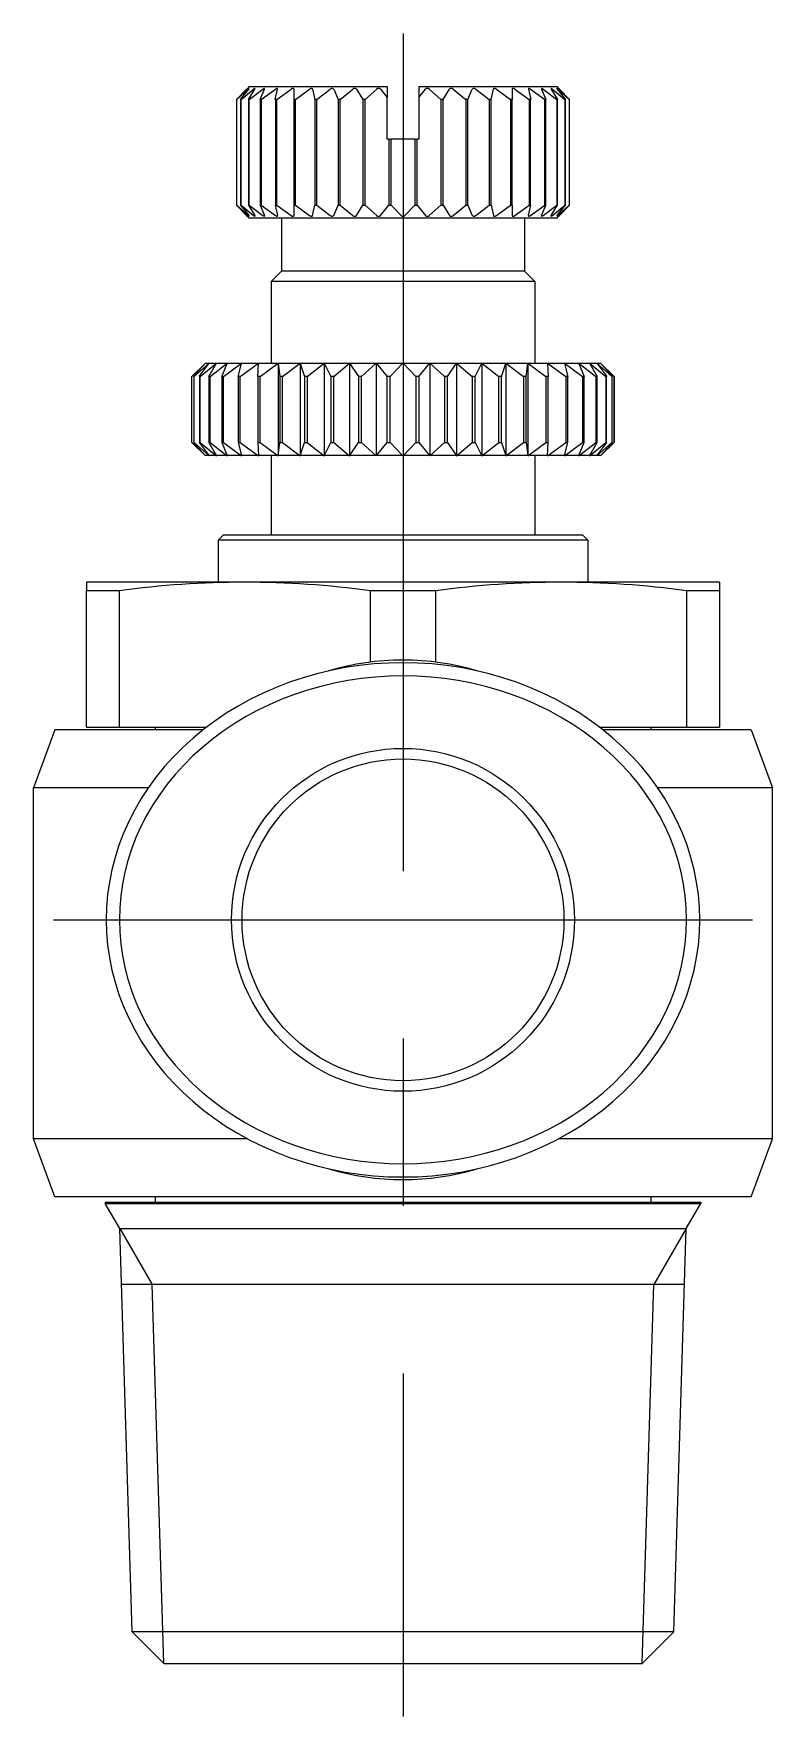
# Model space of a CAD drawing. Extents: x -125 to 14, y -44 to 34.
# Drawn here: x -14 to 14, y -30.2 to 33.6 of the extents above; entities that cross this region are included whole.
import ezdxf

# ---------------------------------------------------------------- set-up
doc = ezdxf.new("R2010")
doc.units = 0
doc.linetypes.add('CENTER', pattern=[50.8, 31.75, -6.35, 6.35, -6.35])
doc.layers.get('0').update_dxf_attribs({"linetype": 'CONTINUOUS'})
doc.layers.add('CENTER', color=1, linetype='CENTER')

msp = doc.modelspace()

# ---------------------------------------------------------------- linework, layer by layer
at = {"color": 7, "linetype": 'CONTINUOUS'}
for p, q in [((-6.31, 31.101), (-5.93, 31.496)), ((-6.303, 31.101), (-5.868, 31.496)), ((-6.162, 31.101), (-5.846, 31.496)), ((-6.14, 31.101), (-5.662, 31.496)), ((-5.93, 31.496), (-5.9, 31.525)), ((-5.825, 31.6), (-5.9, 31.525)), ((-5.868, 31.496), (-5.834, 31.522)), ((-5.862, 31.1), (-5.618, 31.496)), ((-5.846, 31.496), (-5.828, 31.52)), ((-5.827, 31.101), (-5.316, 31.496)), ((-5.825, 31.6), (-0.6, 31.6)), ((-5.417, 31.1), (-5.252, 31.496)), ((-5.37, 31.101), (-4.839, 31.497)), ((-4.84, 31.1), (-4.756, 31.495)), ((-4.78, 31.101), (-4.244, 31.497)), ((-4.143, 31.495), (-4.143, 31.1)), ((-4.073, 31.101), (-3.543, 31.497)), ((-3.428, 31.495), (-3.344, 31.1)), ((-3.266, 31.101), (-2.756, 31.496)), ((-2.628, 31.496), (-2.462, 31.1)), ((-2.379, 31.101), (-1.9, 31.496)), ((-1.764, 31.496), (-1.521, 31.1)), ((-1.433, 31.101), (-0.998, 31.496)), ((-0.857, 31.496), (-0.599, 31.175)), ((-0.6, 31.6), (-0.6, 31.174)), ((0.599, 31.175), (0.857, 31.496)), ((0.6, 31.6), (5.825, 31.6)), ((0.6, 31.6), (0.6, 31.174)), ((0.998, 31.496), (1.433, 31.101)), ((1.521, 31.1), (1.764, 31.496)), ((1.9, 31.496), (2.379, 31.101)), ((2.462, 31.1), (2.628, 31.496)), ((2.756, 31.496), (3.266, 31.101)), ((3.344, 31.1), (3.428, 31.495)), ((3.543, 31.497), (4.073, 31.101)), ((4.143, 31.495), (4.143, 31.1)), ((4.244, 31.497), (4.78, 31.101)), ((4.756, 31.495), (4.84, 31.1)), ((4.839, 31.497), (5.37, 31.101)), ((5.251, 31.495), (5.417, 31.1)), ((5.316, 31.496), (5.827, 31.101)), ((5.618, 31.496), (5.862, 31.1)), ((5.662, 31.496), (6.14, 31.101)), ((5.825, 31.6), (5.9, 31.525)), ((5.846, 31.496), (5.828, 31.52)), ((5.868, 31.496), (5.834, 31.522)), ((5.846, 31.496), (6.162, 31.101)), ((5.868, 31.496), (6.303, 31.101)), ((5.9, 31.525), (5.93, 31.496)), ((5.93, 31.496), (5.9, 31.525)), ((5.93, 31.496), (6.31, 31.101)), ((-6.309, 31.1), (-6.309, 27.1)), ((-6.302, 31.1), (-6.309, 31.1)), ((-6.302, 27.1), (-6.302, 31.1)), ((-6.161, 31.1), (-6.161, 27.1)), ((-6.139, 31.1), (-6.161, 31.1)), ((-6.139, 27.1), (-6.139, 31.1)), ((-5.861, 31.1), (-5.861, 27.1)), ((-5.826, 31.1), (-5.861, 31.1)), ((-5.826, 27.1), (-5.826, 31.1)), ((-5.417, 31.1), (-5.417, 27.1)), ((-5.369, 31.1), (-5.417, 31.1)), ((-5.369, 27.1), (-5.369, 31.1)), ((-4.839, 31.1), (-4.839, 27.1)), ((-4.78, 31.1), (-4.839, 31.1)), ((-4.78, 27.1), (-4.78, 31.1)), ((-4.143, 31.1), (-4.143, 27.1)), ((-4.073, 31.1), (-4.143, 31.1)), ((-4.073, 27.1), (-4.073, 31.1)), ((-3.344, 31.1), (-3.344, 27.1)), ((-3.265, 31.1), (-3.344, 31.1)), ((-3.265, 27.1), (-3.265, 31.1)), ((-2.463, 31.1), (-2.463, 27.1)), ((-2.378, 31.1), (-2.463, 31.1)), ((-2.378, 27.1), (-2.378, 31.1)), ((-1.521, 31.1), (-1.521, 27.1)), ((-1.432, 31.1), (-1.521, 31.1)), ((-1.432, 27.1), (-1.432, 31.1)), ((-0.6, 29.6), (-0.6, 31.174)), ((0.6, 31.174), (0.6, 29.6)), ((1.432, 31.1), (1.432, 27.1)), ((1.521, 31.1), (1.432, 31.1)), ((1.521, 27.1), (1.521, 31.1)), ((2.378, 31.1), (2.378, 27.1)), ((2.463, 31.1), (2.378, 31.1)), ((2.463, 27.1), (2.463, 31.1)), ((3.265, 31.1), (3.265, 27.1)), ((3.344, 31.1), (3.265, 31.1)), ((3.344, 27.1), (3.344, 31.1)), ((4.073, 31.1), (4.073, 27.1)), ((4.143, 31.1), (4.073, 31.1)), ((4.143, 27.1), (4.143, 31.1)), ((4.78, 31.1), (4.78, 27.1)), ((4.839, 31.1), (4.78, 31.1)), ((4.839, 27.1), (4.839, 31.1)), ((5.369, 31.1), (5.369, 27.1)), ((5.417, 31.1), (5.369, 31.1)), ((5.417, 27.1), (5.417, 31.1)), ((5.826, 31.1), (5.826, 27.1)), ((5.861, 31.1), (5.826, 31.1)), ((5.861, 27.1), (5.861, 31.1)), ((6.139, 31.1), (6.139, 27.1)), ((6.161, 31.1), (6.139, 31.1)), ((6.161, 27.1), (6.161, 31.1)), ((6.302, 31.1), (6.302, 27.1)), ((6.309, 31.1), (6.302, 31.1)), ((6.309, 27.1), (6.309, 31.1)), ((-0.542, 29.6), (-0.6, 29.6)), ((-0.542, 29.6), (-0.45, 29.6)), ((-0.542, 29.6), (-0.542, 27.1)), ((-0.071, 29.6), (-0.45, 29.6)), ((-0.45, 27.1), (-0.45, 29.6)), ((0.071, 29.6), (-0.071, 29.6)), ((0.45, 29.6), (0.071, 29.6)), ((0.45, 29.6), (0.542, 29.6)), ((0.45, 29.6), (0.45, 27.1)), ((0.6, 29.6), (0.542, 29.6)), ((0.542, 27.1), (0.542, 29.6)), ((-6.31, 27.099), (-5.929, 26.705)), ((-6.309, 27.1), (-6.302, 27.1)), ((-6.303, 27.099), (-5.868, 26.704)), ((-6.162, 27.099), (-5.846, 26.704)), ((-6.161, 27.1), (-6.139, 27.1)), ((-6.14, 27.099), (-5.662, 26.704)), ((-5.862, 27.1), (-5.618, 26.704)), ((-5.861, 27.1), (-5.826, 27.1)), ((-5.827, 27.099), (-5.316, 26.704)), ((-5.417, 27.1), (-5.252, 26.704)), ((-5.417, 27.1), (-5.369, 27.1)), ((-5.37, 27.099), (-4.839, 26.703)), ((-4.84, 27.1), (-4.756, 26.705)), ((-4.839, 27.1), (-4.78, 27.1)), ((-4.78, 27.099), (-4.244, 26.703)), ((-4.143, 27.1), (-4.143, 26.705)), ((-4.143, 27.1), (-4.073, 27.1)), ((-4.073, 27.099), (-3.543, 26.703)), ((-3.428, 26.705), (-3.344, 27.1)), ((-3.344, 27.1), (-3.265, 27.1)), ((-3.266, 27.099), (-2.756, 26.704)), ((-2.628, 26.704), (-2.462, 27.1)), ((-2.463, 27.1), (-2.378, 27.1)), ((-2.379, 27.099), (-1.9, 26.704)), ((-1.764, 26.704), (-1.521, 27.1)), ((-1.521, 27.1), (-1.432, 27.1)), ((-1.433, 27.099), (-0.998, 26.704)), ((-0.856, 26.705), (-0.541, 27.099)), ((-0.542, 27.1), (-0.45, 27.1)), ((-0.451, 27.099), (-0.072, 26.704)), ((0.072, 26.704), (0.451, 27.099)), ((0.45, 27.1), (0.542, 27.1)), ((0.541, 27.099), (0.857, 26.704)), ((0.998, 26.704), (1.433, 27.099)), ((1.432, 27.1), (1.521, 27.1)), ((1.521, 27.1), (1.764, 26.704)), ((1.9, 26.704), (2.379, 27.099)), ((2.378, 27.1), (2.463, 27.1)), ((2.462, 27.1), (2.628, 26.704)), ((2.756, 26.704), (3.266, 27.099)), ((3.265, 27.1), (3.344, 27.1)), ((3.344, 27.1), (3.428, 26.705)), ((3.543, 26.703), (4.073, 27.099)), ((4.073, 27.1), (4.143, 27.1)), ((4.143, 27.1), (4.143, 26.705)), ((4.244, 26.703), (4.78, 27.099)), ((4.756, 26.705), (4.84, 27.1)), ((4.78, 27.1), (4.839, 27.1)), ((4.839, 26.703), (5.37, 27.099)), ((5.252, 26.704), (5.417, 27.1)), ((5.316, 26.704), (5.827, 27.099)), ((5.369, 27.1), (5.417, 27.1)), ((5.618, 26.704), (5.862, 27.1)), ((5.662, 26.704), (6.14, 27.099)), ((5.826, 27.1), (5.861, 27.1)), ((5.846, 26.704), (6.162, 27.099)), ((5.868, 26.704), (6.303, 27.099)), ((5.929, 26.705), (6.31, 27.099)), ((6.139, 27.1), (6.161, 27.1)), ((6.302, 27.1), (6.309, 27.1)), ((-5.929, 26.705), (-5.9, 26.675)), ((-5.825, 26.6), (-5.9, 26.675)), ((-5.868, 26.704), (-5.834, 26.678)), ((-5.846, 26.704), (-5.828, 26.68)), ((5.825, 26.6), (-5.825, 26.6)), ((-4.6, 26.6), (-4.6, 24.6)), ((4.6, 26.6), (4.6, 24.6)), ((5.825, 26.6), (5.9, 26.675)), ((5.846, 26.704), (5.828, 26.68)), ((5.868, 26.704), (5.834, 26.678)), ((5.9, 26.675), (5.929, 26.705)), ((5.929, 26.705), (5.9, 26.675)), ((-4.6, 24.6), (-5, 24.2)), ((4.6, 24.6), (-4.6, 24.6)), ((4.6, 24.6), (5, 24.2)), ((5, 24.2), (-5, 24.2)), ((-5, 24.2), (-5, 21.1)), ((5, 24.2), (5, 21.1)), ((-8.001, 20.601), (-7.484, 21.101)), ((-7.5, 21.1), (-8, 20.6)), ((-7.935, 20.601), (-7.484, 21.101)), ((-7.918, 20.601), (-7.344, 21.101)), ((-7.721, 20.601), (-7.344, 21.101)), ((-7.688, 20.601), (-7.068, 21.102)), ((7.5, 21.1), (-7.5, 21.1)), ((-7.363, 20.601), (-7.068, 21.101)), ((-7.314, 20.601), (-6.66, 21.102)), ((-6.868, 20.6), (-6.66, 21.1)), ((-6.805, 20.601), (-6.128, 21.102)), ((-6.244, 20.6), (-6.128, 21.1)), ((-6.168, 20.601), (-5.482, 21.102)), ((-5.505, 20.6), (-5.481, 21.1)), ((-5.417, 20.601), (-4.734, 21.102)), ((-4.733, 21.1), (-4.733, 17.6)), ((-4.733, 21.1), (-4.663, 20.6)), ((-4.565, 20.601), (-3.898, 21.102)), ((-3.897, 21.1), (-3.897, 17.6)), ((-3.896, 21.1), (-3.734, 20.6)), ((-3.628, 20.601), (-2.989, 21.102)), ((-2.988, 21.1), (-2.988, 17.6)), ((-2.987, 21.101), (-2.735, 20.6)), ((-2.623, 20.601), (-2.025, 21.101)), ((-2.023, 21.1), (-2.023, 17.6)), ((-2.022, 21.101), (-1.686, 20.601)), ((-1.569, 20.601), (-1.023, 21.101)), ((-1.021, 21.1), (-1.021, 17.6)), ((-1.02, 21.101), (-0.605, 20.601)), ((-0.486, 20.601), (-0.001, 21.101)), ((0, 21.1), (0, 17.6)), ((0.001, 21.101), (0.486, 20.601)), ((0.605, 20.601), (1.02, 21.101)), ((1.021, 21.1), (1.021, 17.6)), ((1.023, 21.101), (1.569, 20.601)), ((1.686, 20.601), (2.022, 21.101)), ((2.023, 21.1), (2.023, 17.6)), ((2.025, 21.101), (2.623, 20.601)), ((2.735, 20.6), (2.987, 21.101)), ((2.988, 21.1), (2.988, 17.6)), ((2.989, 21.102), (3.628, 20.601)), ((3.734, 20.6), (3.896, 21.1)), ((3.897, 21.1), (3.897, 17.6)), ((3.898, 21.102), (4.565, 20.601)), ((4.663, 20.6), (4.733, 21.1)), ((4.733, 21.1), (4.733, 17.6)), ((4.734, 21.102), (5.417, 20.601)), ((5.481, 21.1), (5.505, 20.6)), ((5.482, 21.102), (6.168, 20.601)), ((6.128, 21.102), (6.805, 20.601)), ((6.128, 21.1), (6.244, 20.6)), ((6.66, 21.102), (7.314, 20.601)), ((6.66, 21.1), (6.868, 20.6)), ((7.068, 21.102), (7.688, 20.601)), ((7.068, 21.101), (7.363, 20.601)), ((7.344, 21.101), (7.918, 20.601)), ((7.344, 21.101), (7.721, 20.601)), ((7.484, 21.101), (8.001, 20.601)), ((7.484, 21.101), (7.935, 20.601)), ((7.5, 21.1), (8, 20.6)), ((-8, 18.1), (-8, 20.6)), ((-8, 18.1), (-8, 20.6)), ((-8, 20.6), (-8, 20.6)), ((-7.934, 20.6), (-7.934, 18.1)), ((-7.917, 20.6), (-7.934, 20.6)), ((-7.917, 18.1), (-7.917, 20.6)), ((-7.72, 20.6), (-7.72, 18.1)), ((-7.687, 20.6), (-7.72, 20.6)), ((-7.687, 18.1), (-7.687, 20.6)), ((-7.362, 20.6), (-7.362, 18.1)), ((-7.313, 20.6), (-7.362, 20.6)), ((-7.313, 18.1), (-7.313, 20.6)), ((-6.867, 20.6), (-6.867, 18.1)), ((-6.804, 20.6), (-6.867, 20.6)), ((-6.804, 18.1), (-6.804, 20.6)), ((-6.244, 20.6), (-6.244, 18.1)), ((-6.167, 20.6), (-6.244, 20.6)), ((-6.167, 18.1), (-6.167, 20.6)), ((-5.505, 20.6), (-5.505, 18.1)), ((-5.416, 20.6), (-5.505, 20.6)), ((-5.416, 18.1), (-5.416, 20.6)), ((-4.663, 20.6), (-4.663, 18.1)), ((-4.564, 20.6), (-4.663, 20.6)), ((-4.564, 18.1), (-4.564, 20.6)), ((-3.734, 20.6), (-3.734, 18.1)), ((-3.626, 20.6), (-3.734, 20.6)), ((-3.626, 18.1), (-3.626, 20.6)), ((-2.736, 20.6), (-2.736, 18.1)), ((-2.622, 20.6), (-2.736, 20.6)), ((-2.622, 18.1), (-2.622, 20.6)), ((-1.687, 20.6), (-1.687, 18.1)), ((-1.568, 20.6), (-1.687, 20.6)), ((-1.568, 18.1), (-1.568, 20.6)), ((-0.607, 20.6), (-0.607, 18.1)), ((-0.485, 20.6), (-0.607, 20.6)), ((-0.485, 18.1), (-0.485, 20.6)), ((0.485, 20.6), (0.485, 18.1)), ((0.607, 20.6), (0.485, 20.6)), ((0.607, 18.1), (0.607, 20.6)), ((1.568, 20.6), (1.568, 18.1)), ((1.687, 20.6), (1.568, 20.6)), ((1.687, 18.1), (1.687, 20.6)), ((2.622, 20.6), (2.622, 18.1)), ((2.736, 20.6), (2.622, 20.6)), ((2.736, 18.1), (2.736, 20.6)), ((3.626, 20.6), (3.626, 18.1)), ((3.734, 20.6), (3.626, 20.6)), ((3.734, 18.1), (3.734, 20.6)), ((4.564, 20.6), (4.564, 18.1)), ((4.663, 20.6), (4.564, 20.6)), ((4.663, 18.1), (4.663, 20.6)), ((5.416, 20.6), (5.416, 18.1)), ((5.505, 20.6), (5.416, 20.6)), ((5.505, 18.1), (5.505, 20.6)), ((6.167, 20.6), (6.167, 18.1)), ((6.244, 20.6), (6.167, 20.6)), ((6.244, 18.1), (6.244, 20.6)), ((6.804, 20.6), (6.804, 18.1)), ((6.867, 20.6), (6.804, 20.6)), ((6.867, 18.1), (6.867, 20.6)), ((7.313, 20.6), (7.313, 18.1)), ((7.362, 20.6), (7.313, 20.6)), ((7.362, 18.1), (7.362, 20.6)), ((7.687, 20.6), (7.687, 18.1)), ((7.72, 20.6), (7.687, 20.6)), ((7.72, 18.1), (7.72, 20.6)), ((7.917, 20.6), (7.917, 18.1)), ((7.934, 20.6), (7.917, 20.6)), ((7.934, 18.1), (7.934, 20.6)), ((8, 18.1), (8, 20.6)), ((8, 20.6), (8, 18.1)), ((8, 20.6), (8, 20.6)), ((-8.001, 18.099), (-7.484, 17.599)), ((-7.5, 17.6), (-8, 18.1)), ((-8, 18.1), (-8, 18.1)), ((-7.935, 18.099), (-7.484, 17.599)), ((-7.934, 18.1), (-7.917, 18.1)), ((-7.918, 18.099), (-7.344, 17.599)), ((-7.721, 18.099), (-7.344, 17.599)), ((-7.72, 18.1), (-7.687, 18.1)), ((-7.688, 18.099), (-7.068, 17.598)), ((-7.363, 18.099), (-7.068, 17.599)), ((-7.362, 18.1), (-7.313, 18.1)), ((-7.314, 18.099), (-6.66, 17.598)), ((-6.868, 18.1), (-6.66, 17.6)), ((-6.867, 18.1), (-6.804, 18.1)), ((-6.805, 18.099), (-6.128, 17.598)), ((-6.244, 18.1), (-6.167, 18.1)), ((-6.244, 18.1), (-6.128, 17.6)), ((-6.168, 18.099), (-5.482, 17.598)), ((-5.505, 18.1), (-5.416, 18.1)), ((-5.505, 18.1), (-5.481, 17.6)), ((-5.417, 18.099), (-4.734, 17.598)), ((-4.733, 17.6), (-4.663, 18.1)), ((-4.663, 18.1), (-4.564, 18.1)), ((-4.565, 18.099), (-3.898, 17.598)), ((-3.896, 17.6), (-3.734, 18.1)), ((-3.734, 18.1), (-3.626, 18.1)), ((-3.628, 18.099), (-2.989, 17.598)), ((-2.987, 17.599), (-2.735, 18.1)), ((-2.736, 18.1), (-2.622, 18.1)), ((-2.623, 18.099), (-2.025, 17.599)), ((-2.022, 17.599), (-1.686, 18.099)), ((-1.687, 18.1), (-1.568, 18.1)), ((-1.569, 18.099), (-1.023, 17.599)), ((-1.02, 17.599), (-0.605, 18.099)), ((-0.607, 18.1), (-0.485, 18.1)), ((-0.486, 18.099), (-0.001, 17.599)), ((0.001, 17.599), (0.486, 18.099)), ((0.485, 18.1), (0.607, 18.1)), ((0.605, 18.099), (1.02, 17.599)), ((1.023, 17.599), (1.569, 18.099)), ((1.568, 18.1), (1.687, 18.1)), ((1.686, 18.099), (2.022, 17.599)), ((2.025, 17.599), (2.623, 18.099)), ((2.622, 18.1), (2.736, 18.1)), ((2.735, 18.1), (2.987, 17.599)), ((2.989, 17.598), (3.628, 18.099)), ((3.626, 18.1), (3.734, 18.1)), ((3.734, 18.1), (3.896, 17.6)), ((3.898, 17.598), (4.565, 18.099)), ((4.564, 18.1), (4.663, 18.1)), ((4.663, 18.1), (4.733, 17.6)), ((4.734, 17.598), (5.417, 18.099)), ((5.416, 18.1), (5.505, 18.1)), ((5.481, 17.6), (5.505, 18.1)), ((5.482, 17.598), (6.168, 18.099)), ((6.128, 17.6), (6.244, 18.1)), ((6.128, 17.598), (6.805, 18.099)), ((6.167, 18.1), (6.244, 18.1)), ((6.66, 17.6), (6.868, 18.1)), ((6.66, 17.598), (7.314, 18.099)), ((6.804, 18.1), (6.867, 18.1)), ((7.068, 17.598), (7.688, 18.099)), ((7.068, 17.599), (7.363, 18.099)), ((7.313, 18.1), (7.362, 18.1)), ((7.344, 17.599), (7.918, 18.099)), ((7.344, 17.599), (7.721, 18.099)), ((7.484, 17.599), (8.001, 18.099)), ((7.484, 17.599), (7.935, 18.099)), ((7.5, 17.6), (8, 18.1)), ((7.687, 18.1), (7.72, 18.1)), ((7.917, 18.1), (7.934, 18.1)), ((8, 18.1), (8, 18.1)), ((7.5, 17.6), (-7.5, 17.6)), ((-5, 17.6), (-5, 14.6)), ((5, 17.6), (5, 14.6)), ((-6.8, 14.6), (-7, 14.4)), ((7, 14.4), (-7, 14.4)), ((-7, 14.4), (-7, 12.8)), ((-6.8, 14.6), (6.8, 14.6)), ((6.8, 14.6), (7, 14.4)), ((7, 14.4), (7, 12.8)), ((-6, 12.8), (-12, 12.8)), ((-12, 12.8), (-12, 12.478)), ((6, 12.8), (-6, 12.8)), ((12, 12.8), (6, 12.8)), ((12, 12.8), (12, 12.478)), ((-12, 7.3), (-12, 12.478)), ((-10.762, 12.478), (-12, 12.478)), ((-10.762, 12.478), (-10.762, 7.3)), ((-1.238, 9.772), (-1.238, 12.478)), ((1.238, 12.478), (-1.238, 12.478)), ((1.238, 12.478), (1.238, 9.772)), ((10.762, 7.3), (10.762, 12.478)), ((12, 12.478), (10.762, 12.478)), ((12, 12.478), (12, 7.3)), ((-13.2, 7.2), (-14, 5.002)), ((-7.586, 7.2), (-13.2, 7.2)), ((-12, 7.3), (-10.762, 7.3)), ((-10.762, 7.3), (-7.457, 7.3)), ((-9.4, 7.3), (-9.4, 7.2)), ((7.457, 7.3), (10.762, 7.3)), ((13.2, 7.2), (7.586, 7.2)), ((9.4, 7.3), (9.4, 7.2)), ((10.762, 7.3), (12, 7.3)), ((13.2, 7.2), (14, 5.002)), ((-14, -8.302), (-14, 5.002)), ((-9.657, 5.002), (-14, 5.002)), ((14, 5.002), (9.657, 5.002)), ((14, -8.302), (14, 5.002)), ((-5.899, -8.302), (-14, -8.302)), ((-13.2, -10.5), (-14, -8.302)), ((14, -8.302), (5.899, -8.302)), ((13.2, -10.5), (14, -8.302)), ((13.2, -10.5), (-13.2, -10.5)), ((-11.287, -10.7), (11.287, -10.7)), ((-11.287, -10.7), (-11.287, -10.75)), ((-11.287, -10.75), (11.287, -10.75)), ((-10.738, -11.7), (-11.287, -10.75)), ((-9.4, -10.5), (-9.4, -10.7)), ((9.4, -10.5), (9.4, -10.7)), ((10.738, -11.7), (11.287, -10.75)), ((11.287, -10.7), (11.287, -10.75)), ((-10.738, -11.7), (10.738, -11.7)), ((-10.26, -27.001), (-10.738, -11.7)), ((10.26, -27.001), (10.738, -11.7)), ((10.672, -13.828), (-10.672, -13.828)), ((10.26, -27.001), (-10.26, -27.001)), ((-9.061, -28.2), (-10.26, -27.001)), ((9.06, -28.2), (10.26, -27.001)), ((-9.061, -28.2), (9.06, -28.2))]:
    msp.add_line(p, q, dxfattribs=at)
at = {"color": 3, "linetype": 'CONTINUOUS'}
for p, q in [((-10.738, -11.7), (-9.51, -13.828)), ((10.738, -11.7), (9.51, -13.828)), ((-9.061, -28.2), (-9.51, -13.828)), ((9.06, -28.2), (9.51, -13.828))]:
    msp.add_line(p, q, dxfattribs=at)
at = {"color": 7, "linetype": 'CONTINUOUS'}
for points in [[(-11.25, 0, 0), (-11.236, -0.478, 0), (-11.196, -0.956, 0), (-11.128, -1.431, 0), (-11.034, -1.902, 0), (-10.913, -2.369, 0), (-10.766, -2.83, 0), (-10.592, -3.285, 0), (-10.394, -3.731, 0), (-10.17, -4.169, 0), (-9.922, -4.596, 0), (-9.649, -5.013, 0), (-9.354, -5.417, 0), (-9.036, -5.808, 0), (-8.696, -6.185, 0), (-8.336, -6.548, 0), (-7.955, -6.894, 0), (-7.555, -7.224, 0), (-7.137, -7.537, 0), (-6.702, -7.831, 0), (-6.25, -8.107, 0), (-5.784, -8.363, 0), (-5.303, -8.599, 0), (-4.81, -8.814, 0), (-4.305, -9.008, 0), (-3.79, -9.18, 0), (-3.266, -9.33, 0), (-2.734, -9.458, 0), (-2.195, -9.563, 0), (-1.651, -9.644, 0), (-1.103, -9.703, 0), (-0.552, -9.738, 0), (0, -9.75, 0), (0.552, -9.738, 0), (1.103, -9.703, 0), (1.651, -9.644, 0), (2.195, -9.563, 0), (2.734, -9.458, 0), (3.266, -9.33, 0), (3.79, -9.18, 0), (4.305, -9.008, 0), (4.81, -8.814, 0), (5.303, -8.599, 0), (5.784, -8.363, 0), (6.25, -8.107, 0), (6.702, -7.831, 0), (7.137, -7.537, 0), (7.555, -7.224, 0), (7.955, -6.894, 0), (8.336, -6.548, 0), (8.696, -6.185, 0), (9.036, -5.808, 0), (9.354, -5.417, 0), (9.649, -5.013, 0), (9.922, -4.596, 0), (10.17, -4.169, 0), (10.394, -3.731, 0), (10.592, -3.285, 0), (10.766, -2.83, 0), (10.913, -2.369, 0), (11.034, -1.902, 0), (11.128, -1.431, 0), (11.196, -0.956, 0), (11.236, -0.478, 0), (11.25, 0, 0), (11.236, 0.478, 0), (11.196, 0.956, 0), (11.128, 1.431, 0), (11.034, 1.902, 0), (10.913, 2.369, 0), (10.766, 2.83, 0), (10.592, 3.285, 0), (10.394, 3.731, 0), (10.17, 4.169, 0), (9.922, 4.596, 0), (9.649, 5.013, 0), (9.354, 5.417, 0), (9.036, 5.808, 0), (8.696, 6.185, 0), (8.336, 6.548, 0), (7.955, 6.894, 0), (7.555, 7.224, 0), (7.137, 7.537, 0), (6.702, 7.831, 0), (6.25, 8.107, 0), (5.784, 8.363, 0), (5.303, 8.599, 0), (4.81, 8.814, 0), (4.305, 9.008, 0), (3.79, 9.18, 0), (3.266, 9.33, 0), (2.734, 9.458, 0), (2.195, 9.563, 0), (1.651, 9.644, 0), (1.103, 9.703, 0), (0.552, 9.738, 0), (0, 9.75, 0), (-0.552, 9.738, 0), (-1.103, 9.703, 0), (-1.651, 9.644, 0), (-2.195, 9.563, 0), (-2.734, 9.458, 0), (-3.266, 9.33, 0), (-3.79, 9.18, 0), (-4.305, 9.008, 0), (-4.81, 8.814, 0), (-5.303, 8.599, 0), (-5.784, 8.363, 0), (-6.25, 8.107, 0), (-6.702, 7.831, 0), (-7.137, 7.537, 0), (-7.555, 7.224, 0), (-7.955, 6.894, 0), (-8.336, 6.548, 0), (-8.696, 6.185, 0), (-9.036, 5.808, 0), (-9.354, 5.417, 0), (-9.649, 5.013, 0), (-9.922, 4.596, 0), (-10.17, 4.169, 0), (-10.394, 3.731, 0), (-10.592, 3.285, 0), (-10.766, 2.83, 0), (-10.913, 2.369, 0), (-11.034, 1.902, 0), (-11.128, 1.431, 0), (-11.196, 0.956, 0), (-11.236, 0.478, 0), (-11.25, 0, 0)], [(-10.75, 0, 0), (-10.737, -0.454, 0), (-10.698, -0.907, 0), (-10.634, -1.357, 0), (-10.543, -1.805, 0), (-10.428, -2.248, 0), (-10.287, -2.685, 0), (-10.122, -3.116, 0), (-9.932, -3.54, 0), (-9.718, -3.955, 0), (-9.481, -4.36, 0), (-9.221, -4.755, 0), (-8.938, -5.139, 0), (-8.635, -5.51, 0), (-8.31, -5.868, 0), (-7.965, -6.212, 0), (-7.602, -6.541, 0), (-7.219, -6.854, 0), (-6.82, -7.15, 0), (-6.404, -7.43, 0), (-5.973, -7.691, 0), (-5.527, -7.934, 0), (-5.068, -8.158, 0), (-4.596, -8.362, 0), (-4.114, -8.546, 0), (-3.622, -8.709, 0), (-3.121, -8.852, 0), (-2.612, -8.973, 0), (-2.097, -9.072, 0), (-1.578, -9.15, 0), (-1.054, -9.205, 0), (-0.528, -9.239, 0), (0, -9.25, 0), (0.527, -9.239, 0), (1.053, -9.205, 0), (1.577, -9.15, 0), (2.097, -9.072, 0), (2.612, -8.973, 0), (3.12, -8.852, 0), (3.621, -8.709, 0), (4.114, -8.546, 0), (4.596, -8.362, 0), (5.067, -8.158, 0), (5.526, -7.934, 0), (5.972, -7.691, 0), (6.404, -7.43, 0), (6.82, -7.151, 0), (7.219, -6.854, 0), (7.601, -6.541, 0), (7.965, -6.212, 0), (8.31, -5.868, 0), (8.634, -5.511, 0), (8.938, -5.139, 0), (9.22, -4.756, 0), (9.481, -4.361, 0), (9.718, -3.955, 0), (9.932, -3.54, 0), (10.121, -3.117, 0), (10.287, -2.686, 0), (10.428, -2.248, 0), (10.543, -1.805, 0), (10.634, -1.358, 0), (10.698, -0.907, 0), (10.737, -0.454, 0), (10.75, -0.001, 0), (10.737, 0.453, 0), (10.698, 0.906, 0), (10.634, 1.357, 0), (10.543, 1.804, 0), (10.428, 2.247, 0), (10.287, 2.685, 0), (10.122, 3.116, 0), (9.932, 3.539, 0), (9.718, 3.954, 0), (9.481, 4.36, 0), (9.221, 4.755, 0), (8.938, 5.138, 0), (8.635, 5.51, 0), (8.31, 5.867, 0), (7.965, 6.211, 0), (7.602, 6.54, 0), (7.219, 6.853, 0), (6.82, 7.15, 0), (6.404, 7.429, 0), (5.973, 7.69, 0), (5.527, 7.933, 0), (5.068, 8.157, 0), (4.596, 8.361, 0), (4.114, 8.545, 0), (3.622, 8.709, 0), (3.121, 8.851, 0), (2.612, 8.972, 0), (2.097, 9.072, 0), (1.578, 9.149, 0), (1.054, 9.205, 0), (0.528, 9.238, 0), (0, 9.249, 0), (-0.527, 9.238, 0), (-1.053, 9.205, 0), (-1.577, 9.149, 0), (-2.097, 9.072, 0), (-2.612, 8.972, 0), (-3.12, 8.851, 0), (-3.621, 8.709, 0), (-4.114, 8.545, 0), (-4.596, 8.361, 0), (-5.067, 8.157, 0), (-5.526, 7.934, 0), (-5.972, 7.691, 0), (-6.404, 7.429, 0), (-6.82, 7.15, 0), (-7.219, 6.854, 0), (-7.601, 6.54, 0), (-7.965, 6.212, 0), (-8.31, 5.868, 0), (-8.634, 5.51, 0), (-8.938, 5.139, 0), (-9.22, 4.755, 0), (-9.481, 4.36, 0), (-9.718, 3.955, 0), (-9.932, 3.54, 0), (-10.121, 3.116, 0), (-10.287, 2.685, 0), (-10.428, 2.247, 0), (-10.543, 1.805, 0), (-10.634, 1.357, 0), (-10.698, 0.907, 0), (-10.737, 0.454, 0), (-10.75, 0, 0)]]:
    msp.add_polyline3d(points, dxfattribs=at)
for radius in [6.5, 6.1]:
    msp.add_circle((0, 0), radius, dxfattribs=at)
for centre, radius, start, end in [((-5.823, 31.507), 0.0181, 104.04183, 124.759), ((-5.827, 31.524), 0.00118, 345.08201, 106.05787), ((-5.839, 31.526), 0.0128, 330.5686, 349.74498), ((-5.56, 31.377), 0.157, 109.24776, 130.33267), ((-5.653, 31.528), 0.0479, 317.31641, 347.87185), ((-5.611, 31.52), 0.00489, 336.60196, 102.37157), ((-5.173, 31.293), 0.248, 112.53872, 125.13073), ((-5.259, 31.502), 0.0232, 66.98784, 114.30581), ((-5.282, 31.515), 0.0355, 327.44701, 353.0339), ((-5.257, 31.514), 0.0117, 341.28507, 49.09386), ((-4.633, 31.154), 0.399, 112.84922, 121.04384), ((-4.772, 31.472), 0.0531, 89.35754, 108.13259), ((-4.771, 31.508), 0.0172, 22.94302, 90), ((-4.785, 31.505), 0.0308, 341.37211, 17.57009), ((-4.163, 31.398), 0.127, 92.70375, 129.19856), ((-4.17, 31.498), 0.027, 354.41715, 89.67999), ((-3.475, 31.428), 0.0972, 73.76648, 134.8164), ((-3.464, 31.487), 0.0373, 12.3395, 63.92918), ((-2.676, 31.392), 0.131, 82.60188, 127.30583), ((-2.675, 31.473), 0.0518, 26.12097, 72.72123), ((-1.833, 31.429), 0.0956, 44.27842, 135.21482), ((-0.928, 31.424), 0.101, 45.32506, 134.23597), ((0.928, 31.424), 0.101, 45.76403, 134.67494), ((1.833, 31.429), 0.0956, 44.78518, 135.72158), ((2.675, 31.473), 0.0518, 107.27877, 153.87903), ((2.676, 31.392), 0.131, 52.69417, 97.39812), ((3.464, 31.487), 0.0373, 116.07082, 167.6605), ((3.475, 31.428), 0.0972, 45.1836, 106.23352), ((4.17, 31.498), 0.027, 90.32001, 185.58285), ((4.163, 31.398), 0.127, 50.79408, 87.2955), ((4.785, 31.505), 0.0308, 162.42991, 198.62789), ((4.771, 31.508), 0.0172, 90, 157.05698), ((4.772, 31.472), 0.0531, 71.86741, 90.64246), ((4.633, 31.154), 0.399, 58.95616, 67.15078), ((5.257, 31.514), 0.0117, 130.90614, 198.71493), ((5.307, 31.521), 0.0617, 189.68899, 204.36997), ((5.259, 31.502), 0.0232, 65.69419, 113.01216), ((5.173, 31.293), 0.248, 54.86927, 67.46128), ((5.611, 31.52), 0.00489, 77.62843, 203.39804), ((5.653, 31.528), 0.0479, 192.12815, 222.68359), ((5.56, 31.377), 0.157, 49.66733, 70.75224), ((5.827, 31.524), 0.00118, 73.94213, 194.91799), ((5.839, 31.526), 0.0128, 190.25502, 209.4314), ((5.823, 31.507), 0.0181, 55.241, 75.95817), ((-5.823, 26.693), 0.0181, 235.241, 255.95817), ((-5.839, 26.674), 0.0128, 10.25502, 29.4314), ((-5.827, 26.676), 0.00118, 253.94213, 14.91799), ((-5.56, 26.823), 0.157, 229.66733, 250.75224), ((-5.653, 26.672), 0.0479, 12.12815, 42.68359), ((-5.611, 26.68), 0.00489, 257.62843, 23.39804), ((-5.173, 26.907), 0.248, 234.86927, 247.46128), ((-5.259, 26.698), 0.0232, 245.69419, 293.01216), ((-5.282, 26.685), 0.0355, 6.9661, 32.55299), ((-5.257, 26.686), 0.0117, 310.90614, 18.71493), ((-4.633, 27.046), 0.399, 238.95616, 247.15078), ((-4.772, 26.728), 0.0531, 251.86741, 270.64246), ((-4.771, 26.692), 0.0172, 267.36404, 337.05698), ((-4.785, 26.695), 0.0308, 342.42991, 18.62789), ((-4.163, 26.802), 0.127, 230.80144, 267.29625), ((-4.17, 26.702), 0.027, 270.32001, 5.58285), ((-3.475, 26.772), 0.0972, 225.1836, 286.23352), ((-3.464, 26.713), 0.0373, 296.07082, 347.6605), ((-2.676, 26.808), 0.131, 232.69417, 277.39812), ((-2.675, 26.727), 0.0518, 287.27877, 333.87903), ((-1.833, 26.771), 0.0956, 224.78518, 315.72158), ((-0.928, 26.776), 0.101, 225.87709, 314.95137), ((0, 26.779), 0.104, 226.22422, 313.77578), ((0.928, 26.777), 0.102, 225.68024, 314.07894), ((1.833, 26.771), 0.0956, 224.27842, 315.21482), ((2.675, 26.727), 0.0518, 206.12097, 252.72123), ((2.676, 26.808), 0.131, 262.60188, 307.30583), ((3.463, 26.711), 0.0353, 190.33221, 244.64475), ((3.475, 26.772), 0.0972, 253.76648, 314.8164), ((4.17, 26.702), 0.027, 174.41715, 269.67999), ((4.163, 26.802), 0.127, 272.7045, 309.20592), ((4.785, 26.695), 0.0308, 161.37211, 197.57009), ((4.771, 26.692), 0.0172, 202.94302, 270), ((4.772, 26.728), 0.0531, 269.35754, 288.13259), ((4.633, 27.046), 0.399, 292.84922, 301.04384), ((5.282, 26.685), 0.0355, 147.44701, 173.0339), ((5.257, 26.686), 0.0117, 161.28507, 229.09386), ((5.259, 26.698), 0.0232, 246.98784, 294.30581), ((5.173, 26.907), 0.248, 292.53872, 305.13073), ((5.653, 26.672), 0.0479, 137.31641, 167.87185), ((5.611, 26.68), 0.00489, 156.60196, 282.37157), ((5.56, 26.823), 0.157, 289.24776, 310.33267), ((5.839, 26.674), 0.0128, 150.5686, 169.74498), ((5.827, 26.676), 0.00118, 165.08201, 286.05787), ((5.823, 26.693), 0.0181, 284.04183, 304.759), ((-6, -22.629), 35.429, 82.27486, 97.72514), ((6, -22.629), 35.429, 82.27486, 97.72514), ((0, 0), 9.85, 73.44726, 106.55274), ((0, 0), 9.85, 253.44726, 286.55274)]:
    msp.add_arc(centre, radius, start, end, dxfattribs=at)
at = {"layer": 'CENTER', "color": 1, "linetype": 'CENTER'}
for p, q in [((0, 33.6), (0, -30.2)), ((-13.25, 0), (13.25, 0))]:
    msp.add_line(p, q, dxfattribs=at)

doc.saveas('drawing.dxf')
